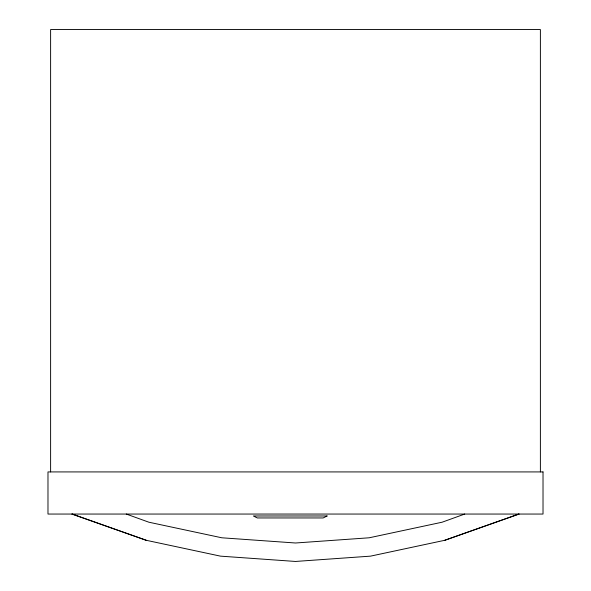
<?xml version="1.0" encoding="UTF-8"?>
<svg xmlns="http://www.w3.org/2000/svg" width="591" height="591" viewBox="0 0 591 591"><rect width="100%" height="100%" fill="white"/><g stroke="black" fill="none" stroke-linecap="round" stroke-linejoin="round"><path stroke-width="0.89" d="M464.725 514.052L442.112 522.215L369.183 537.788L295.5 542.996L221.817 537.788L148.888 522.215L126.275 514.052M71.836 514.052L146.25 540.292L220.495 556.146L295.5 561.45L370.505 556.146L444.75 540.292L518.735 514.052M444.75 540.292L519.164 514.052M72.265 514.052L146.25 540.292M540.388 471.921L540.388 29.55L50.612 29.55L50.612 471.921M327.096 515.98L323.151 517.952L257.321 517.952L253.369 515.98L327.096 515.98M543.018 471.921L47.982 471.921L47.982 514.052L543.018 514.052L543.018 471.921"/></g></svg>
